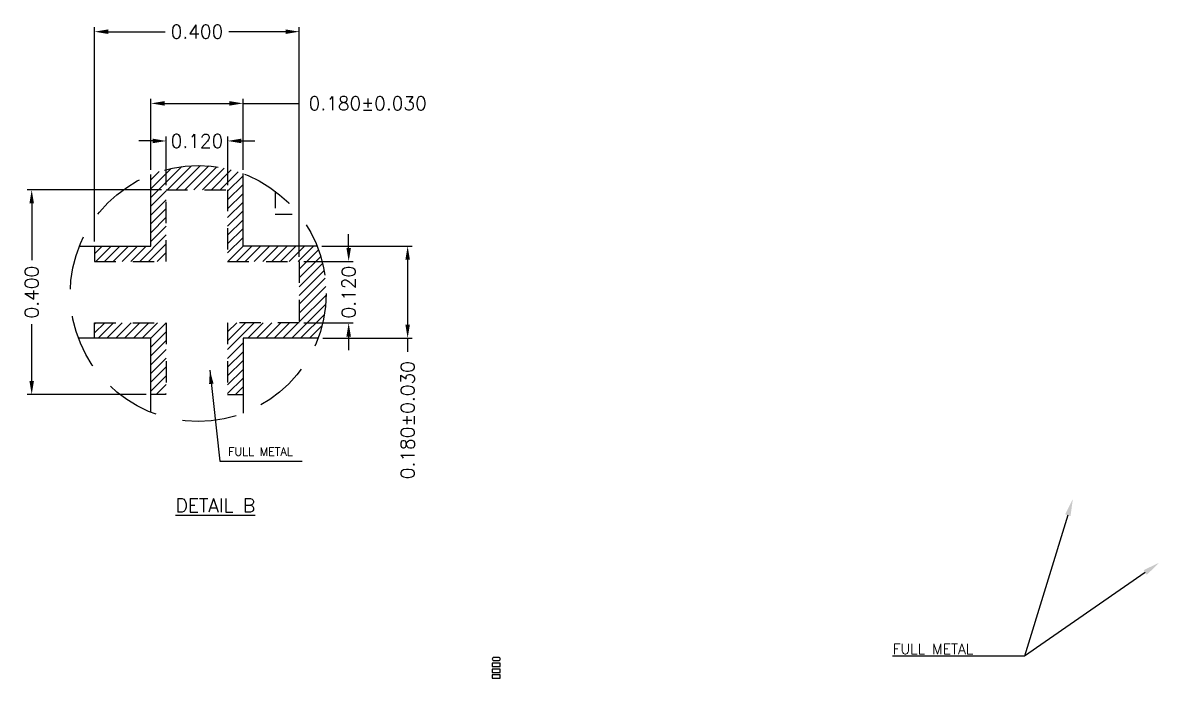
# Model space of a CAD drawing. Header units: millimetres. Extents: x 414.9 to 427.6, y 107.9 to 113.2.
# Drawn here: x 420.94 to 427.6, y 109.4 to 113.24 of the extents above; entities that cross this region are included whole.
import ezdxf
from ezdxf import colors
from ezdxf.entities.mleader import LeaderData, LeaderLine
from ezdxf.math import Vec2, Vec3

# ---------------------------------------------------------------- set-up
doc = ezdxf.new("R2010")
doc.units = ezdxf.units.MM
doc.header["$LTSCALE"] = 0.5
doc.header["$PDMODE"] = 98
for name, pattern in [('DASHED2', [9.525, 6.35, -3.175]), ('HIDDEN', [0.375, 0.25, -0.125]), ('PHANTOM', [2.5, 1.25, -0.25, 0.25, -0.25, 0.25, -0.25])]:
    doc.linetypes.add(name, pattern=pattern)
for name, color, linetype in [('1D', 4, 'Continuous'), ('BTM', 7, 'HIDDEN'), ('DIM', 3, 'Continuous'), ('HEB', 4, 'Continuous'), ('PKG', 1, 'PHANTOM')]:
    doc.layers.add(name, color=color, linetype=linetype)
doc.styles.add('SIMPLEX', font='simplex.shx')
doc.styles.get("Standard").update_dxf_attribs({"font": 'txt', "bigfont": 'gbcbig.shx'})
doc.dimstyles.new('Standard2', dxfattribs={"dimtxt": 0.06, "dimasz": 0.08, "dimexe": 0.01, "dimexo": 0.01, "dimgap": 0.027, "dimtad": 1, "dimdec": 3, "dimlfac": 16.666667, "dimrnd": 0.0005, "dimzin": 1, "dimtxsty": 'SIMPLEX', "dimcen": 0.1905, "dimclrd": 256, "dimclre": 256, "dimclrt": 256, "dimazin": 3, "dimtp": 0.03, "dimtm": 0.05, "dimtfac": 0.8, "dimtdec": 3, "dimtmove": 0, "dimatfit": 3, "dimfxl": 0.05, "dimtzin": 4, "dimlwd": -1, "dimlwe": -1})
doc.dimstyles.new('Standard3', dxfattribs={"dimtxt": 0.08, "dimasz": 0.08, "dimexe": 0.027, "dimexo": 0.027, "dimgap": 0.027, "dimtad": 1, "dimdec": 3, "dimlfac": 2, "dimrnd": 0.0005, "dimzin": 1, "dimtxsty": 'SIMPLEX', "dimcen": 0.1905, "dimclrd": 256, "dimclre": 256, "dimclrt": 256, "dimazin": 3, "dimtp": 0.03, "dimtm": 0.05, "dimtfac": 0.8, "dimtdec": 3, "dimtmove": 0, "dimatfit": 3, "dimfxl": 0.05, "dimtzin": 4, "dimlwd": -1, "dimlwe": -1})

# ---------------------------------------------------------------- blocks, each defined once
blk = doc.blocks.new('*D91')
at = {"layer": 'Defpoints', "color": 0, "ltscale": 0.1, "transparency": 16777216}
for p in [(422.2276, 112.765), (421.6876, 112.3477), (422.2276, 112.3477)]:
    blk.add_point(p, dxfattribs=at)
at = {"layer": 'DIM', "ltscale": 0.1, "transparency": 16777216}
for p, q in [((421.6876, 112.3747), (421.6876, 112.792)), ((421.7676, 112.765), (422.1476, 112.765)), ((422.2276, 112.3747), (422.2276, 112.792)), ((422.2276, 112.765), (422.5582, 112.765))]:
    blk.add_line(p, q, dxfattribs=at)
for points in [[(421.7676, 112.7783), (421.7676, 112.7517), (421.6876, 112.765)], [(422.1476, 112.7783), (422.1476, 112.7517), (422.2276, 112.765)]]:
    blk.add_solid(points, dxfattribs=at)
at = {"layer": 'DIM', "ltscale": 0.1, "transparency": 16777216, "insert": (422.9585, 112.765), "char_height": 0.08, "attachment_point": 5, "style": 'SIMPLEX'}
blk.add_mtext('\\A1;0.180%%P0.030', dxfattribs=at)
blk = doc.blocks.new('*D92')
at = {"layer": 'Defpoints', "color": 0, "ltscale": 0.1, "transparency": 16777216}
for p in [(422.1376, 112.5448), (421.7776, 112.2584), (422.1376, 112.2584)]:
    blk.add_point(p, dxfattribs=at)
at = {"layer": 'DIM', "ltscale": 0.1, "transparency": 16777216}
for p, q in [((421.6976, 112.5448), (421.6176, 112.5448)), ((421.7776, 112.2854), (421.7776, 112.5718)), ((421.7776, 112.5448), (421.7782, 112.5448)), ((422.1376, 112.5448), (422.137, 112.5448)), ((422.1376, 112.2854), (422.1376, 112.5718)), ((422.2176, 112.5448), (422.2976, 112.5448))]:
    blk.add_line(p, q, dxfattribs=at)
for points in [[(421.6976, 112.5582), (421.6976, 112.5315), (421.7776, 112.5448)], [(422.2176, 112.5582), (422.2176, 112.5315), (422.1376, 112.5448)]]:
    blk.add_solid(points, dxfattribs=at)
at = {"layer": 'DIM', "ltscale": 0.1, "transparency": 16777216, "insert": (421.9576, 112.5448), "char_height": 0.08, "attachment_point": 5, "style": 'SIMPLEX'}
blk.add_mtext('\\A1;0.120', dxfattribs=at)
blk = doc.blocks.new('*D93')
at = {"layer": 'Defpoints', "color": 0, "ltscale": 0.1, "transparency": 16777216}
for p in [(422.5576, 111.8384), (422.8469, 111.8384), (422.5576, 111.4784)]:
    blk.add_point(p, dxfattribs=at)
at = {"layer": 'DIM', "ltscale": 0.1, "transparency": 16777216}
for p, q in [((422.8469, 111.9184), (422.8469, 111.9984)), ((422.5846, 111.8384), (422.8739, 111.8384)), ((422.8469, 111.8384), (422.8469, 111.8378)), ((422.5846, 111.4784), (422.8739, 111.4784)), ((422.8469, 111.4784), (422.8469, 111.479)), ((422.8469, 111.3984), (422.8469, 111.3184))]:
    blk.add_line(p, q, dxfattribs=at)
for points in [[(422.8336, 111.9184), (422.8603, 111.9184), (422.8469, 111.8384)], [(422.8336, 111.3984), (422.8603, 111.3984), (422.8469, 111.4784)]]:
    blk.add_solid(points, dxfattribs=at)
at = {"layer": 'DIM', "ltscale": 0.1, "transparency": 16777216, "insert": (422.8469, 111.6584), "char_height": 0.08, "attachment_point": 5, "rotation": 90, "style": 'SIMPLEX'}
blk.add_mtext('\\A1;0.120', dxfattribs=at)
blk = doc.blocks.new('*D94')
at = {"layer": 'Defpoints', "color": 0, "ltscale": 0.1, "transparency": 16777216}
for p in [(422.6618, 111.9284), (423.1926, 111.9284), (422.6676, 111.3884)]:
    blk.add_point(p, dxfattribs=at)
at = {"layer": 'DIM', "ltscale": 0.1, "transparency": 16777216}
for p, q in [((422.6888, 111.9284), (423.2196, 111.9284)), ((423.1926, 111.8484), (423.1926, 111.4684)), ((422.6946, 111.3884), (423.2196, 111.3884)), ((423.1926, 111.3884), (423.1926, 111.3084))]:
    blk.add_line(p, q, dxfattribs=at)
for points in [[(423.1792, 111.8484), (423.2059, 111.8484), (423.1926, 111.9284)], [(423.1792, 111.4684), (423.2059, 111.4684), (423.1926, 111.3884)]]:
    blk.add_solid(points, dxfattribs=at)
at = {"layer": 'DIM', "ltscale": 0.1, "transparency": 16777216, "insert": (423.1926, 110.9081), "char_height": 0.08, "attachment_point": 5, "rotation": 90, "style": 'SIMPLEX'}
blk.add_mtext('\\A1;0.180%%P0.030', dxfattribs=at)
blk = doc.blocks.new('*D95')
at = {"layer": 'Defpoints', "color": 0, "ltscale": 0.1, "transparency": 16777216}
for p in [(422.5576, 113.1853), (421.3576, 111.9284), (422.5576, 111.8384)]:
    blk.add_point(p, dxfattribs=at)
at = {"layer": 'DIM', "ltscale": 0.1, "transparency": 16777216}
for p, q in [((421.3576, 111.9554), (421.3576, 113.2123)), ((422.5576, 111.8654), (422.5576, 113.2123)), ((421.4376, 113.1853), (421.7706, 113.1853)), ((422.4776, 113.1853), (422.1446, 113.1853))]:
    blk.add_line(p, q, dxfattribs=at)
for points in [[(421.4376, 113.1986), (421.4376, 113.172), (421.3576, 113.1853)], [(422.4776, 113.1986), (422.4776, 113.172), (422.5576, 113.1853)]]:
    blk.add_solid(points, dxfattribs=at)
at = {"layer": 'DIM', "ltscale": 0.1, "transparency": 16777216, "insert": (421.9576, 113.1853), "char_height": 0.08, "attachment_point": 5, "style": 'SIMPLEX'}
blk.add_mtext('\\A1;0.400', dxfattribs=at)
blk = doc.blocks.new('*D96')
at = {"layer": 'Defpoints', "color": 0, "ltscale": 0.1, "transparency": 16777216}
for p in [(421.7776, 112.2584), (420.9887, 111.0584), (421.6876, 111.0584)]:
    blk.add_point(p, dxfattribs=at)
at = {"layer": 'DIM', "ltscale": 0.1, "transparency": 16777216}
for p, q in [((421.7506, 112.2584), (420.9617, 112.2584)), ((420.9887, 112.1784), (420.9887, 111.8454)), ((420.9887, 111.1384), (420.9887, 111.4714)), ((421.6606, 111.0584), (420.9617, 111.0584))]:
    blk.add_line(p, q, dxfattribs=at)
for points in [[(420.9754, 112.1784), (421.002, 112.1784), (420.9887, 112.2584)], [(420.9754, 111.1384), (421.002, 111.1384), (420.9887, 111.0584)]]:
    blk.add_solid(points, dxfattribs=at)
at = {"layer": 'DIM', "ltscale": 0.1, "transparency": 16777216, "insert": (420.9887, 111.6584), "char_height": 0.08, "attachment_point": 5, "rotation": 90, "style": 'SIMPLEX'}
blk.add_mtext('\\A1;0.400', dxfattribs=at)

msp = doc.modelspace()

# ---------------------------------------------------------------- hatches: boundary and pattern name
at = {"layer": 'HEB', "ltscale": 0.1}
h = msp.add_hatch(dxfattribs=at)
h.set_pattern_fill('ANSI31', color=256, scale=0.011489, style=0)
h.set_pattern_definition([(45, (413.965686, 105.936203), (-0.02579444, 0.02579444), [])])
h.paths.add_polyline_path([(421.68758, 112.34773), (421.68758, 111.92841), (421.35758, 111.92841), (421.35758, 111.83841), (421.77758, 111.83841), (421.77758, 112.25841), (422.13758, 112.25841), (422.13758, 111.83841), (422.55758, 111.83841), (422.55758, 111.47841), (422.13758, 111.47841), (422.13758, 111.05841), (422.22758, 111.05841), (422.22758, 111.38841), (422.6676, 111.38841, 0.0896431), (422.71505, 111.65094, 0.0950252), (422.66183, 111.92841), (422.22758, 111.92841), (422.22758, 112.35349, 0.186255)])
h.paths.add_polyline_path([(421.68758, 111.38841), (421.68758, 111.05841), (421.77758, 111.05841), (421.77758, 111.47841), (421.35758, 111.47841), (421.35758, 111.38841)], flags=17)

# ---------------------------------------------------------------- linework, layer by layer
at = {"ltscale": 0.1}
for p, q in [((422.22758, 111.92841), (422.22758, 112.35349)), ((422.66183, 111.92841), (422.22758, 111.92841))]:
    msp.add_line(p, q, dxfattribs=at)
for points in [[(421.26826, 111.92841), (421.68758, 111.92841), (421.68758, 112.34773)], [(421.68758, 110.95416), (421.68758, 111.38841), (421.2625, 111.38841)], [(422.6676, 111.38841), (422.22758, 111.38841), (422.22758, 110.94839)]]:
    msp.add_lwpolyline(points, dxfattribs=at)
at = {"ltscale": 0.03}
msp.add_lwpolyline([(423.72614, 109.51729), (423.69779, 109.51729, 0.4142136), (423.68864, 109.50814), (423.68864, 109.50814, 0.4142136), (423.69779, 109.49899), (423.72614, 109.49899, 0.4142136), (423.73529, 109.50814), (423.73529, 109.50814, 0.4142136)], format="xyb", close=True, dxfattribs=at)
for points in [[(423.73529, 109.48429), (423.68864, 109.48429), (423.68864, 109.46449), (423.73529, 109.46449)], [(423.73529, 109.44979), (423.68864, 109.44979), (423.68864, 109.42999), (423.73529, 109.42999)], [(423.73529, 109.41529), (423.68864, 109.41529), (423.68864, 109.39549), (423.73529, 109.39549)]]:
    msp.add_lwpolyline(points, close=True, dxfattribs=at)
at = {"layer": '1D', "linetype": 'DASHED2', "ltscale": 0.1}
msp.add_circle((421.96505, 111.65094), 0.75, dxfattribs=at)
at = {"layer": 'BTM'}
for points in [[(421.35758, 111.92841), (421.35758, 111.83841), (421.77758, 111.83841), (421.77758, 112.25841), (422.13758, 112.25841), (422.13758, 111.83841), (422.55758, 111.83841), (422.55758, 111.47841), (422.13758, 111.47841), (422.13758, 111.05841), (422.22758, 111.05841)], [(421.35758, 111.38841), (421.35758, 111.47841), (421.77758, 111.47841), (421.77758, 111.05841), (421.68758, 111.05841)]]:
    msp.add_lwpolyline(points, dxfattribs=at)
at = {"layer": 'PKG', "color": 1, "ltscale": 0.1}
msp.add_lwpolyline([(422.41508, 112.25092), (422.41508, 112.11591), (422.55352, 112.11591)], dxfattribs=at)

# ---------------------------------------------------------------- texts
at = {"layer": '1D', "ltscale": 0.1, "attachment_point": 1, "style": 'SIMPLEX'}
for s, insert, char_height, width in [('FULL METAL', (422.14044, 110.74792), 0.048, 0.4691464), ('{\\LDETAIL B}', (421.83231, 110.44834), 0.08, 0.7819107)]:
    msp.add_mtext(s, dxfattribs=dict(at, insert=insert, char_height=char_height, width=width))

# ---------------------------------------------------------------- dimensions: what is measured, and where the dimension line sits
at = {"layer": 'DIM', "ltscale": 0.1}
dim = msp.add_linear_dim(base=(422.55758, 113.1853), p1=(421.35758, 111.92841), p2=(422.55758, 111.83841), text='0.400', dimstyle='Standard3', override={"dimtol": 0, "dimlim": 0, "dimtp": 0.03, "dimtm": 0.05, "dimtfac": 0.8, "dimtdec": 3, "dimtolj": 1, "dimtzin": 4}, dxfattribs=at)
dim.commit()
dim.dimension.update_dxf_attribs({"geometry": '*D95', "text_midpoint": (421.95758, 113.1853)})
dim = msp.add_linear_dim(base=(422.22758, 112.76502), p1=(421.68758, 112.34773), p2=(422.22758, 112.34773), text='0.180%%P0.030', dimstyle='Standard3', dxfattribs=at)
dim.commit()
dim.dimension.update_dxf_attribs({"geometry": '*D91', "text_midpoint": (422.95854, 112.76502), "dimtype": 160})
dim = msp.add_linear_dim(base=(422.13758, 112.54484), p1=(421.77758, 112.25841), p2=(422.13758, 112.25841), text='0.120', dimstyle='Standard3', dxfattribs=at)
dim.commit()
dim.dimension.update_dxf_attribs({"geometry": '*D92', "text_midpoint": (421.95758, 112.54484)})
dim = msp.add_linear_dim(base=(420.98871, 111.05841), p1=(421.77758, 112.25841), p2=(421.68758, 111.05841), angle=90, text='0.400', dimstyle='Standard3', override={"dimtol": 0, "dimlim": 0, "dimtp": 0.03, "dimtm": 0.05, "dimtfac": 0.8, "dimtdec": 3, "dimtolj": 1, "dimtzin": 4}, dxfattribs=at)
dim.commit()
dim.dimension.update_dxf_attribs({"geometry": '*D96', "text_midpoint": (420.98871, 111.65841)})
dim = msp.add_linear_dim(base=(422.84693, 111.83841), p1=(422.55758, 111.47841), p2=(422.55758, 111.83841), angle=90, text='0.120', dimstyle='Standard3', dxfattribs=at)
dim.commit()
dim.dimension.update_dxf_attribs({"geometry": '*D93', "text_midpoint": (422.84693, 111.65841)})
dim = msp.add_linear_dim(base=(423.19255, 111.92841), p1=(422.6676, 111.38841), p2=(422.66183, 111.92841), angle=90, text='0.180%%P0.030', dimstyle='Standard3', dxfattribs=at)
dim.commit()
dim.dimension.update_dxf_attribs({"geometry": '*D94', "text_midpoint": (423.19255, 110.90808), "dimtype": 160})

# ---------------------------------------------------------------- leaders
at = {"layer": '1D', "ltscale": 0.1}
msp.add_leader([(422.03307, 111.20047), (422.09174, 110.66819), (422.57457, 110.66819)], dimstyle='Standard2', override={"dimgap": 0.027, "dimtad": 0}, dxfattribs=at)
at = {"layer": 'DIM', "ltscale": 0.1}
ml = msp.add_multileader_mtext('Standard', dxfattribs=at)
ml.set_content('{\\Fsimplex|c0;FULL METAL}', color=256)
ml.set_leader_properties(color=256)
ml.build(insert=Vec2(0, 0))
ml.multileader.update_dxf_attribs({"text_right_attachment_type": 6, "dogleg_length": 0.2, "arrow_head_size": 0.1})
ctx = ml.context
ctx.base_point, ctx.char_height, ctx.arrow_head_size, ctx.landing_gap_size, ctx.plane_origin = Vec3(425.87178, 109.56721), 0.06, 0.1, 0.1, Vec3(427.55077, 109.632)
ctx.right_attachment, ctx.text_align_type = 6, 2
notes = []
notes.append((ctx, [(0, (1, 1, 0), (426.80892, 109.52521), (-1, 0), 0.2, [(0, [(427.59879, 110.07303)], 0, []), (1, [(427.0923, 110.44708)], 0, [])])]))
ctx.mtext.insert, ctx.mtext.alignment, ctx.mtext.flow_direction = Vec3(426.50892, 109.59721), 3, 5
for ctx, leaders in notes:
    for number, flags, end, landing, length, lines in leaders:
        leader = LeaderData()
        leader.index, (leader.has_last_leader_line, leader.has_dogleg_vector, leader.attachment_direction) = number, flags
        leader.last_leader_point, leader.dogleg_vector, leader.dogleg_length = Vec3(end), Vec3(landing), length
        for number, points, colour, breaks in lines:
            line = LeaderLine()
            line.index, line.vertices, line.color, line.breaks = number, Vec3.list(points), colors.encode_raw_color(colour), breaks
            leader.lines.append(line)
        ctx.leaders.append(leader)

doc.saveas('drawing.dxf')
